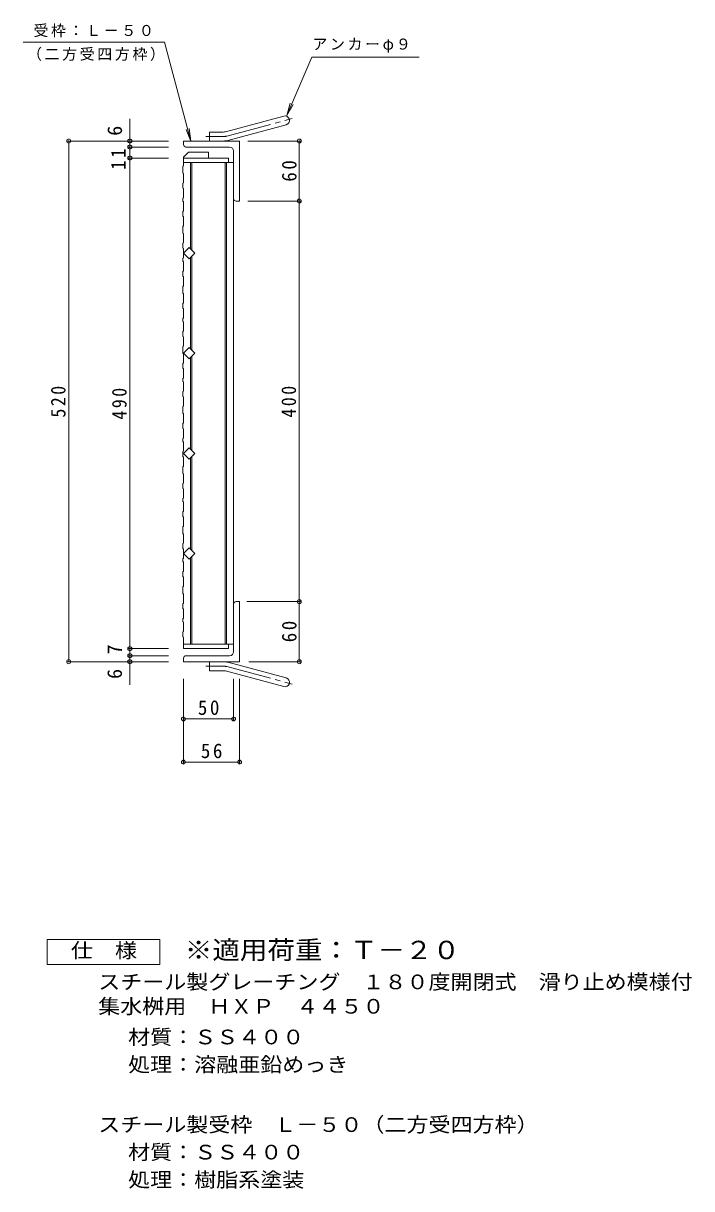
# Model space of a CAD drawing. Units: millimetres, scale not verified. Extents: x -567 to 865, y -688 to 657.
# Drawn here: x 198 to 865, y -553 to 611 of the extents above; entities that cross this region are included whole.
import ezdxf
from ezdxf.enums import TextEntityAlignment as Align

# ---------------------------------------------------------------- set-up
doc = ezdxf.new("R2010")
doc.units = ezdxf.units.MM
doc.header["$LTSCALE"] = 5
doc.header["$PDMODE"] = 32
doc.header["$PDSIZE"] = 4
doc.linetypes.add('CHAIN2', pattern=[12, 9, -1, 1, -1])
for name, color, linetype, lineweight in [('B-1', 2, 'Continuous', 9), ('B-2', 3, 'Continuous', 9), ('B-4', 7, 'Continuous', 9), ('B-5', 7, 'Continuous', 9), ('F-4_F-4ﾚｲﾔ', 2, 'Continuous', 9)]:
    doc.layers.add(name, color=color, linetype=linetype, lineweight=lineweight)
doc.layers.add('F-5_F-5ﾚｲﾔ', color=2, linetype='Continuous')
doc.styles.add('ＭＳ ゴシック', font='')
doc.styles.get('ＭＳ ゴシック').set_extended_font_data('MS Gothic')

msp = doc.modelspace()

# ---------------------------------------------------------------- linework, layer by layer
at = {"layer": 'B-1'}
for p, q in [((399.847, 503.09), (458.038, 518.682)), ((383.703, 493.783), (383.703, 502.783)), ((397.518, 502.783), (383.703, 502.783)), ((402.177, 494.397), (460.367, 509.989)), ((357.703, 490.283), (357.703, 493.783)), ((413.703, 493.783), (357.703, 493.783)), ((413.703, 493.783), (413.703, 433.783)), ((403.703, 487.783), (360.203, 487.783)), ((407.703, 483.783), (407.703, 436.283)), ((410.203, 433.783), (413.703, 433.783)), ((407.703, -16.217), (407.703, 31.284)), ((410.203, 33.783), (413.703, 33.783)), ((413.703, -26.217), (413.703, 33.783)), ((357.703, -22.717), (357.703, -26.217)), ((403.703, -20.217), (360.203, -20.217)), ((413.703, -26.217), (357.703, -26.217)), ((383.703, -26.217), (383.703, -35.217)), ((402.177, -26.83), (460.367, -42.422)), ((397.518, -35.217), (383.703, -35.217)), ((399.847, -35.523), (458.038, -51.115))]:
    msp.add_line(p, q, dxfattribs=at)
at = {"layer": 'B-1', "linetype": 'CHAIN2'}
for p, q in [((401.012, 498.743), (466.178, 516.205)), ((397.518, 498.283), (379.898, 498.283)), ((397.518, -30.717), (379.898, -30.717)), ((401.012, -31.177), (466.178, -48.638))]:
    msp.add_line(p, q, dxfattribs=at)
at = {"layer": 'B-1'}
for centre, radius, start, end in [((459.203, 514.336), 4.5, 285.00014, 104.99991), ((397.518, 511.783), 9, 270, 285.00002), ((360.203, 490.283), 2.5, 180, 270), ((397.518, 511.783), 18, 270, 285), ((403.703, 483.783), 4, 0, 90), ((410.203, 436.283), 2.5, 180, 270), ((410.203, 31.284), 2.5, 90, 180), ((360.203, -22.717), 2.5, 90, 180), ((403.703, -16.217), 4, 270, 0), ((397.518, -44.217), 18, 75, 90), ((397.518, -44.217), 9, 74.99998, 90), ((459.203, -46.769), 4.5, 255.00009, 74.99986)]:
    msp.add_arc(centre, radius, start, end, dxfattribs=at)
at = {"layer": 'B-1', "linetype": 'CHAIN2'}
for centre, start, end in [((397.518, 511.783), 270, 284.99995), ((397.518, -44.217), 75.00005, 90)]:
    msp.add_arc(centre, 13.5, start, end, dxfattribs=at)
at = {"layer": 'B-2'}
for p, q in [((357.703, 477.784), (362.703, 482.783)), ((357.703, 477.784), (357.703, 476.784)), ((362.703, 482.783), (382.703, 482.783)), ((382.703, 476.784), (382.703, 482.783)), ((357.703, 469.05), (356.903, 468.532)), ((356.903, 461.816), (356.903, 468.532)), ((357.703, 476.784), (402.703, 476.784)), ((357.703, 469.05), (357.703, 476.784)), ((357.703, 472.284), (407.703, 472.284)), ((364.703, 386.097), (364.703, 472.284)), ((366.203, 384.597), (366.203, 472.284)), ((399.203, -8.717), (399.203, 472.284)), ((400.703, -8.717), (400.703, 472.284)), ((402.703, 476.784), (402.703, 472.284)), ((407.703, -8.717), (407.703, 472.284)), ((356.903, 461.816), (357.703, 461.299)), ((357.703, 461.299), (357.703, 452.174)), ((356.903, 451.657), (357.703, 452.174)), ((356.903, 446.816), (356.903, 451.657)), ((356.903, 446.816), (357.703, 446.299)), ((357.703, 446.299), (357.703, 437.174)), ((356.903, 436.657), (357.703, 437.174)), ((356.903, 436.657), (356.903, 433.692)), ((357.703, 433.174), (356.903, 433.692)), ((357.703, 433.174), (357.703, 424.05)), ((356.903, 423.532), (357.703, 424.05)), ((356.903, 423.532), (356.903, 418.692)), ((356.903, 418.692), (357.703, 418.174)), ((356.903, 408.532), (357.703, 409.05)), ((356.903, 408.532), (356.903, 401.816)), ((357.703, 418.174), (357.703, 409.05)), ((357.703, 401.299), (356.903, 401.816)), ((357.703, 401.299), (357.703, 392.174)), ((356.903, 391.657), (357.703, 392.174)), ((356.903, 386.816), (356.903, 391.657)), ((356.903, 386.816), (357.703, 386.299)), ((357.703, 386.299), (357.703, 377.174)), ((356.903, 376.657), (357.703, 377.174)), ((356.903, 376.657), (356.903, 373.692)), ((357.703, 373.174), (356.903, 373.692)), ((357.703, 373.174), (357.703, 364.05)), ((364.703, 286.097), (364.703, 377.47)), ((366.203, 284.597), (366.203, 378.97)), ((356.903, 363.532), (357.703, 364.05)), ((356.903, 363.532), (356.903, 358.692)), ((356.903, 358.692), (357.703, 358.174)), ((357.703, 358.174), (357.703, 349.05)), ((356.903, 348.532), (357.703, 349.05)), ((356.903, 348.532), (356.903, 341.816)), ((357.703, 341.299), (356.903, 341.816)), ((357.703, 341.299), (357.703, 332.174)), ((356.903, 331.657), (357.703, 332.174)), ((356.903, 326.816), (356.903, 331.657)), ((356.903, 326.816), (357.703, 326.299)), ((357.703, 326.299), (357.703, 317.174)), ((356.903, 316.657), (357.703, 317.174)), ((356.903, 316.657), (356.903, 313.692)), ((357.703, 313.174), (356.903, 313.692)), ((356.903, 303.532), (357.703, 304.05)), ((356.903, 303.532), (356.903, 298.692)), ((357.703, 313.174), (357.703, 304.05)), ((356.903, 298.692), (357.703, 298.174)), ((357.703, 298.174), (357.703, 289.05)), ((356.903, 288.532), (357.703, 289.05)), ((356.903, 288.532), (356.903, 281.816)), ((357.703, 281.299), (356.903, 281.816)), ((357.703, 281.299), (357.703, 272.174)), ((356.903, 271.657), (357.703, 272.174)), ((356.903, 266.816), (356.903, 271.657)), ((364.703, 186.097), (364.703, 277.47)), ((366.203, 184.597), (366.203, 278.97)), ((356.903, 266.816), (357.703, 266.299)), ((356.903, 256.657), (357.703, 257.174)), ((356.903, 256.657), (356.903, 253.692)), ((357.703, 266.299), (357.703, 257.174)), ((357.703, 253.174), (356.903, 253.692)), ((357.703, 253.174), (357.703, 244.05)), ((356.903, 243.532), (357.703, 244.05)), ((356.903, 243.532), (356.903, 238.692)), ((356.903, 238.692), (357.703, 238.174)), ((357.703, 238.174), (357.703, 229.05)), ((356.903, 228.532), (357.703, 229.05)), ((356.903, 228.532), (356.903, 221.816)), ((357.703, 221.299), (356.903, 221.816)), ((357.703, 221.299), (357.703, 212.174)), ((356.903, 211.657), (357.703, 212.174)), ((356.903, 206.816), (356.903, 211.657)), ((356.903, 206.816), (357.703, 206.299)), ((357.703, 206.299), (357.703, 197.174)), ((356.903, 196.657), (357.703, 197.174)), ((356.903, 196.657), (356.903, 193.692)), ((357.703, 193.174), (356.903, 193.692)), ((357.703, 193.174), (357.703, 184.05)), ((356.903, 183.532), (357.703, 184.05)), ((356.903, 183.532), (356.903, 178.692)), ((356.903, 178.692), (357.703, 178.174)), ((357.703, 178.174), (357.703, 169.05)), ((364.703, 86.097), (364.703, 177.47)), ((366.203, 84.597), (366.203, 178.97)), ((356.903, 168.532), (357.703, 169.05)), ((356.903, 168.532), (356.903, 161.816)), ((357.703, 161.299), (356.903, 161.816)), ((356.903, 151.657), (357.703, 152.174)), ((356.903, 146.816), (356.903, 151.657)), ((357.703, 161.299), (357.703, 152.174)), ((356.903, 146.816), (357.703, 146.299)), ((357.703, 146.299), (357.703, 137.174)), ((356.903, 136.657), (357.703, 137.174)), ((356.903, 136.657), (356.903, 133.692)), ((357.703, 133.174), (356.903, 133.692)), ((357.703, 133.174), (357.703, 124.05)), ((356.903, 123.532), (357.703, 124.05)), ((356.903, 123.532), (356.903, 118.692)), ((356.903, 118.692), (357.703, 118.174)), ((357.703, 118.174), (357.703, 109.05)), ((356.903, 108.532), (357.703, 109.05)), ((356.903, 108.532), (356.903, 101.816)), ((357.703, 101.299), (356.903, 101.816)), ((357.703, 101.299), (357.703, 92.174)), ((356.903, 91.657), (357.703, 92.174)), ((356.903, 86.816), (356.903, 91.657)), ((356.903, 86.816), (357.703, 86.299)), ((357.703, 86.299), (357.703, 77.174)), ((356.903, 76.657), (357.703, 77.174)), ((356.903, 76.657), (356.903, 73.692)), ((357.703, 73.174), (356.903, 73.692)), ((357.703, 73.174), (357.703, 64.05)), ((364.703, -8.717), (364.703, 77.47)), ((366.203, -8.717), (366.203, 78.97)), ((356.903, 63.532), (357.703, 64.05)), ((356.903, 63.532), (356.903, 58.692)), ((356.903, 58.692), (357.703, 58.174)), ((356.903, 48.532), (357.703, 49.05)), ((356.903, 48.532), (356.903, 41.816)), ((357.703, 58.174), (357.703, 49.05)), ((357.703, 41.299), (356.903, 41.816)), ((357.703, 41.299), (357.703, 32.174)), ((356.903, 31.657), (357.703, 32.174)), ((356.903, 26.816), (356.903, 31.657)), ((356.903, 26.816), (357.703, 26.299)), ((357.703, 26.299), (357.703, 17.174)), ((356.903, 16.657), (357.703, 17.174)), ((356.903, 16.657), (356.903, 13.692)), ((357.703, 13.174), (356.903, 13.692)), ((357.703, 13.174), (357.703, 4.05)), ((356.903, 3.532), (357.703, 4.05)), ((356.903, 3.532), (356.903, -1.308)), ((356.903, -1.308), (357.703, -1.826)), ((357.703, -1.826), (357.703, -13.217)), ((357.703, -8.717), (407.703, -8.717)), ((402.703, -13.217), (402.703, -8.717)), ((402.703, -13.217), (357.703, -13.217))]:
    msp.add_line(p, q, dxfattribs=at)
for points in [[(369.016, 381.783), (363.36, 387.44), (357.703, 381.783), (363.36, 376.127)], [(369.016, 281.783), (363.36, 287.44), (357.703, 281.783), (363.36, 276.127)], [(369.016, 181.784), (363.36, 187.44), (357.703, 181.784), (363.36, 176.127)], [(369.016, 81.784), (363.36, 87.44), (357.703, 81.784), (363.36, 76.127)]]:
    msp.add_lwpolyline(points, close=True, dxfattribs=at)
at = {"layer": 'B-4'}
for p, q in [((304.119, 487.783), (304.119, 516.003)), ((342.676, 493.783), (241.576, 493.783)), ((243.076, -26.217), (243.076, 493.783)), ((421.864, 493.783), (474.844, 493.783)), ((342.676, 487.783), (302.619, 487.783)), ((304.119, 476.784), (304.119, 487.783)), ((342.676, 476.784), (302.619, 476.784)), ((304.119, -13.217), (304.119, 476.784)), ((421.864, 433.783), (474.844, 433.783)), ((420.838, 33.783), (474.844, 33.783)), ((342.676, -13.217), (302.619, -13.217)), ((342.676, -20.217), (302.619, -20.217)), ((304.119, -20.217), (304.119, -13.217)), ((304.119, -49.25), (304.119, -20.217)), ((342.676, -26.217), (241.576, -26.217)), ((422.988, -26.217), (474.844, -26.217)), ((357.703, -43.266), (357.703, -128.05)), ((407.703, -43.266), (407.703, -84.865)), ((413.703, -43.266), (413.703, -128.05)), ((357.703, -83.366), (407.703, -83.366)), ((357.703, -126.55), (413.703, -126.55))]:
    msp.add_line(p, q, dxfattribs=at)
msp.add_lwpolyline([(473.344, -26.217), (473.344, 33.783), (473.344, 433.783), (473.344, 493.783)], dxfattribs=at)
for p in [(243.076, 493.783), (304.119, 493.783), (304.119, 487.783), (473.344, 493.783), (304.119, 476.784), (473.344, 433.783), (473.344, 33.783), (304.119, -13.217), (304.119, -20.217), (243.076, -26.217), (304.119, -26.217), (473.344, -26.217), (357.703, -83.366), (407.703, -83.366), (357.703, -126.55), (413.703, -126.55)]:
    msp.add_point(p, dxfattribs=at)
at = {"layer": 'B-5'}
for p, q in [((197.684, 592.509), (338.637, 592.509)), ((485.845, 577.452), (593.052, 577.452)), ((460.86, 519.438), (467.261, 530.175)), ((365.09, 493.783), (363.459, 506.176))]:
    msp.add_line(p, q, dxfattribs=at)
for points in [[(338.637, 592.509), (365.09, 493.783), (360.307, 505.332)], [(485.845, 577.452), (460.86, 519.438), (464.264, 531.466)]]:
    msp.add_lwpolyline(points, dxfattribs=at)
at = {"layer": 'F-4_F-4ﾚｲﾔ'}
msp.add_lwpolyline([(221.517, -328.794), (221.517, -303.793), (334.016, -303.793), (334.016, -328.794)], close=True, dxfattribs=at)

# ---------------------------------------------------------------- texts
at = {"layer": 'B-4', "color": 2, "style": 'ＭＳ ゴシック'}
for s, p in [('6', (300.699, 499.032)), ('7', (300.604, -18.911)), ('6', (300.604, -43.447))]:
    msp.add_text(s, height=14.66, rotation=90, dxfattribs=at).set_placement(p, align=Align.BOTTOM_LEFT)
at = {"layer": 'B-4', "color": 2, "char_height": 14.66, "attachment_point": 7, "rotation": 90, "style": 'ＭＳ ゴシック'}
for s, insert in [('\\T1.27;\\W0.95;11', (299.952, 464.879)), ('\\T1.27;\\W0.95;60', (470.844, 453.158)), ('\\T1.27;\\W0.9;520', (240.077, 217.533)), ('\\T1.27;\\W0.9;490', (301.119, 215.533)), ('\\T1.27;\\W0.9;400', (470.344, 217.533)), ('\\T1.27;\\W0.95;60', (470.844, -6.842))]:
    msp.add_mtext(s, dxfattribs=dict(at, insert=insert))
at = {"layer": 'B-4', "color": 2, "char_height": 14.66, "attachment_point": 7, "style": 'ＭＳ ゴシック'}
for s, insert in [('\\T1.27;\\W0.95;50', (372.078, -79.589)), ('\\T1.27;\\W0.95;56', (375.078, -122.774))]:
    msp.add_mtext(s, dxfattribs=dict(at, insert=insert))
at = {"layer": 'B-5', "char_height": 11, "attachment_point": 7, "style": 'ＭＳ ゴシック'}
for s, insert in [('\\T1.17;受枠：Ｌ－５０', (207.804, 597.484)), ('\\T1.17;アンカーφ９', (486.416, 582.091)), ('\\T1.17;（二方受四方枠）', (201.344, 573.73))]:
    msp.add_mtext(s, dxfattribs=dict(at, insert=insert))
at = {"layer": 'F-4_F-4ﾚｲﾔ', "style": 'ＭＳ ゴシック', "width": 1.1}
for s, p in [('仕\u3000様', (245.266, -326.294)), ('スチール製グレーチング\u3000１８０度開閉式\u3000滑り止め模様付', (272.561, -357.754)), ('集水桝用\u3000ＨＸＰ\u3000４４５０', (272.561, -382.127)), ('材質：ＳＳ４００', (302.417, -412.779)), ('処理：溶融亜鉛めっき', (302.417, -440.279)), ('スチール製受枠\u3000Ｌ－５０（二方受四方枠）', (272.562, -500.28)), ('材質：ＳＳ４００', (302.417, -527.78)), ('処理：樹脂系塗装', (302.417, -555.28))]:
    msp.add_text(s, height=14.66, dxfattribs=at).set_placement(p, align=Align.BOTTOM_LEFT)
at = {"layer": 'F-5_F-5ﾚｲﾔ', "color": 3, "style": 'ＭＳ ゴシック', "width": 1.1}
msp.add_text('※適用荷重：Ｔ－２０', height=18.33, dxfattribs=at).set_placement((359.016, -328.794), align=Align.BOTTOM_LEFT)

doc.saveas('drawing.dxf')
